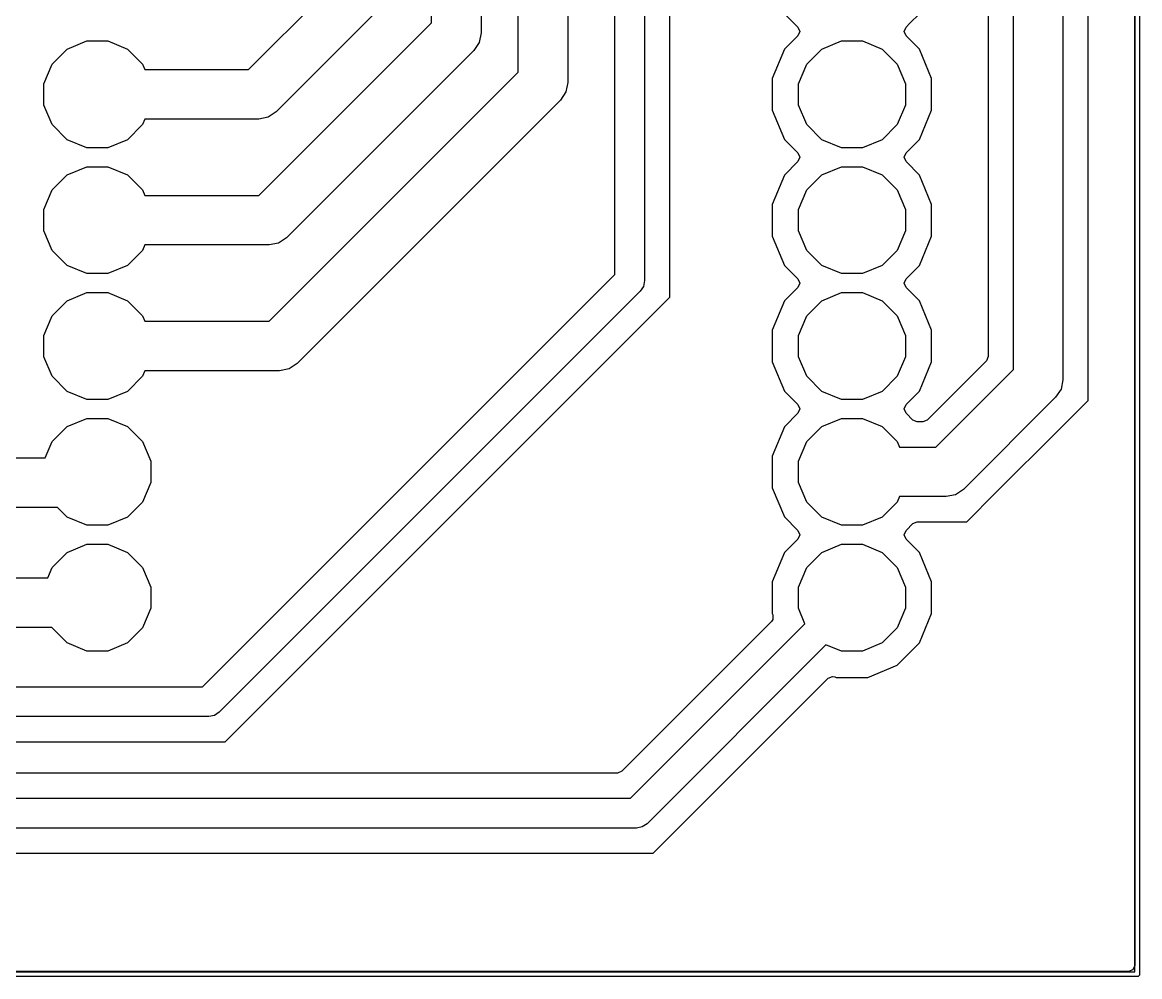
# Model space of a CAD drawing. Header units: millimetres. Extents: x 102.9 to 147, y -135 to -49.9.
# Drawn here: x 124.49 to 147.05, y -135.05 to -115.79 of the extents above; entities that cross this region are included whole.
import ezdxf

# ---------------------------------------------------------------- set-up
doc = ezdxf.new("R2010")
doc.units = ezdxf.units.MM
doc.layers.add('B.Cu', color=153, linetype='CONTINUOUS', true_color=0x4d7fc4)

msp = doc.modelspace()

# ---------------------------------------------------------------- linework, layer by layer
at = {"layer": 'B.Cu', "linetype": 'CONTINUOUS'}
for p, q in [((146.95, -134.95), (146.95, -50.05)), ((147.05, -50), (147.05, -135)), ((146.9495, -50.1745), (146.9495, -134.8255)), ((145.5, -80.5), (145.5, -123)), ((144.5, -122.792893), (144.5, -80.707106)), ((143.9915, -80.969096), (143.9915, -122.530904)), ((146.0085, -123.417735), (146.0085, -80.942401)), ((134.5, -116.792894), (134.5, -83.35)), ((135.5, -83.35), (135.5, -117)), ((133.75, -88.5), (133.75, -116)), ((132.75, -115.792893), (132.75, -88.707106)), ((136.45, -120.875736), (136.45, -93.5)), ((137.05, -93.624264), (137.05, -121)), ((137.5585, -120.665109), (137.5585, -94.297157)), ((129.052894, -116.74), (131, -114.792893)), ((131.853553, -115.353554), (129.613553, -117.593553)), ((139.87638, -115.611142), (140.147557, -115.882319)), ((142.411022, -115.80374), (142.60362, -115.611142)), ((129.262894, -119.28), (132.75, -115.792893)), ((140.147557, -115.882319), (140.183876, -115.97)), ((140.183876, -115.97), (140.147557, -116.057681)), ((142.296124, -115.97), (142.332443, -115.882319)), ((142.332443, -116.057681), (142.296124, -115.97)), ((142.332443, -115.882319), (142.411022, -115.80374)), ((125.388873, -116.325383), (125.785401, -116.161136)), ((125.785401, -116.161136), (126.214599, -116.161136)), ((126.214599, -116.161136), (126.611127, -116.325383)), ((133.71194, -116.191342), (133.603553, -116.353554)), ((133.75, -116), (133.71194, -116.191342)), ((140.147557, -116.057681), (139.876381, -116.328856)), ((140.628873, -116.325383), (141.025401, -116.161136)), ((141.025401, -116.161136), (141.454599, -116.161136)), ((141.454599, -116.161136), (141.851127, -116.325383)), ((142.60362, -116.328858), (142.332443, -116.057681)), ((125.085383, -116.628873), (125.388873, -116.325383)), ((126.611127, -116.325383), (126.914617, -116.628873)), ((133.603553, -116.353554), (129.823553, -120.133553)), ((139.87638, -116.328857), (139.6315, -116.920048)), ((139.876381, -116.328856), (139.87638, -116.328857)), ((140.325383, -116.628873), (140.628873, -116.325383)), ((141.851127, -116.325383), (142.154617, -116.628873)), ((142.8485, -116.92005), (142.60362, -116.328858)), ((124.921136, -117.025401), (125.085383, -116.628873)), ((126.914617, -116.628873), (126.960647, -116.74)), ((140.161136, -117.025401), (140.325383, -116.628873)), ((142.154617, -116.628873), (142.318864, -117.025401)), ((126.960647, -116.74), (129.052894, -116.74)), ((129.472894, -121.82), (134.5, -116.792894)), ((124.921136, -117.454599), (124.921136, -117.025401)), ((135.5, -117), (135.46194, -117.191342)), ((139.6315, -116.920048), (139.6315, -117.559951)), ((140.161136, -117.454599), (140.161136, -117.025401)), ((142.318864, -117.025401), (142.318864, -117.454599)), ((142.8485, -117.55995), (142.8485, -116.92005)), ((135.46194, -117.191342), (135.353553, -117.353553)), ((125.085383, -117.851127), (124.921136, -117.454599)), ((135.353553, -117.353553), (130.033553, -122.673553)), ((139.6315, -117.559951), (139.87638, -118.151142)), ((140.325383, -117.851127), (140.161136, -117.454599)), ((142.318864, -117.454599), (142.154617, -117.851127)), ((142.60362, -118.151142), (142.8485, -117.55995)), ((126.960647, -117.74), (126.914617, -117.851127)), ((129.26, -117.74), (126.960647, -117.74)), ((129.451342, -117.70194), (129.26, -117.74)), ((129.613553, -117.593553), (129.451342, -117.70194)), ((125.388873, -118.154617), (125.085383, -117.851127)), ((126.914617, -117.851127), (126.611127, -118.154617)), ((140.628873, -118.154617), (140.325383, -117.851127)), ((142.154617, -117.851127), (141.851127, -118.154617)), ((125.785401, -118.318864), (125.388873, -118.154617)), ((126.611127, -118.154617), (126.214599, -118.318864)), ((139.87638, -118.151142), (140.147557, -118.422319)), ((141.025401, -118.318864), (140.628873, -118.154617)), ((141.851127, -118.154617), (141.454599, -118.318864)), ((142.382262, -118.3725), (142.60362, -118.151142)), ((126.214599, -118.318864), (125.785401, -118.318864)), ((140.147557, -118.422319), (140.183876, -118.51)), ((141.454599, -118.318864), (141.025401, -118.318864)), ((142.296124, -118.51), (142.332443, -118.422319)), ((142.332443, -118.422319), (142.382262, -118.3725)), ((140.147557, -118.597681), (139.876381, -118.868856)), ((140.183876, -118.51), (140.147557, -118.597681)), ((142.332443, -118.597681), (142.296124, -118.51)), ((142.60362, -118.868858), (142.332443, -118.597681)), ((125.085383, -119.168873), (125.388873, -118.865383)), ((125.388873, -118.865383), (125.785401, -118.701136)), ((125.785401, -118.701136), (126.214599, -118.701136)), ((126.214599, -118.701136), (126.611127, -118.865383)), ((126.611127, -118.865383), (126.914617, -119.168873)), ((139.87638, -118.868857), (139.6315, -119.460048)), ((139.876381, -118.868856), (139.87638, -118.868857)), ((140.325383, -119.168873), (140.628873, -118.865383)), ((140.628873, -118.865383), (141.025401, -118.701136)), ((141.025401, -118.701136), (141.454599, -118.701136)), ((141.454599, -118.701136), (141.851127, -118.865383)), ((141.851127, -118.865383), (142.154617, -119.168873)), ((142.8485, -119.46005), (142.60362, -118.868858)), ((124.921136, -119.565401), (125.085383, -119.168873)), ((126.914617, -119.168873), (126.960647, -119.28)), ((126.960647, -119.28), (129.262894, -119.28)), ((140.161136, -119.565401), (140.325383, -119.168873)), ((142.154617, -119.168873), (142.318864, -119.565401)), ((124.921136, -119.994599), (124.921136, -119.565401)), ((139.6315, -119.460048), (139.6315, -120.099951)), ((140.161136, -119.994599), (140.161136, -119.565401)), ((142.318864, -119.565401), (142.318864, -119.994599)), ((142.8485, -120.09995), (142.8485, -119.46005)), ((125.085383, -120.391127), (124.921136, -119.994599)), ((140.325383, -120.391127), (140.161136, -119.994599)), ((142.318864, -119.994599), (142.154617, -120.391127)), ((129.661342, -120.24194), (129.47, -120.28)), ((129.823553, -120.133553), (129.661342, -120.24194)), ((139.6315, -120.099951), (139.87638, -120.691142)), ((142.60362, -120.691142), (142.8485, -120.09995)), ((125.388873, -120.694617), (125.085383, -120.391127)), ((126.914617, -120.391127), (126.611127, -120.694617)), ((126.960647, -120.28), (126.914617, -120.391127)), ((129.47, -120.28), (126.960647, -120.28)), ((140.628873, -120.694617), (140.325383, -120.391127)), ((142.154617, -120.391127), (141.851127, -120.694617)), ((125.785401, -120.858864), (125.388873, -120.694617)), ((126.611127, -120.694617), (126.214599, -120.858864)), ((137.5585, -121.334892), (137.5585, -120.665109)), ((139.87638, -120.691142), (140.147557, -120.962319)), ((141.025401, -120.858864), (140.628873, -120.694617)), ((141.851127, -120.694617), (141.454599, -120.858864)), ((142.441404, -120.853358), (142.60362, -120.691142)), ((126.214599, -120.858864), (125.785401, -120.858864)), ((128.125736, -129.2), (136.45, -120.875736)), ((141.454599, -120.858864), (141.025401, -120.858864)), ((142.332443, -120.962319), (142.441404, -120.853358)), ((137.027164, -121.114805), (136.962132, -121.212132)), ((137.05, -121), (137.027164, -121.114805)), ((140.147557, -121.137681), (139.876381, -121.408856)), ((140.147557, -120.962319), (140.183876, -121.05)), ((140.183876, -121.05), (140.147557, -121.137681)), ((142.296124, -121.05), (142.332443, -120.962319)), ((142.332443, -121.137681), (142.296124, -121.05)), ((142.60362, -121.408858), (142.332443, -121.137681)), ((125.388873, -121.405383), (125.785401, -121.241136)), ((125.785401, -121.241136), (126.214599, -121.241136)), ((126.214599, -121.241136), (126.611127, -121.405383)), ((136.962132, -121.212132), (128.462132, -129.712132)), ((129.0585, -129.834891), (137.5585, -121.334892)), ((140.628873, -121.405383), (141.025401, -121.241136)), ((141.025401, -121.241136), (141.454599, -121.241136)), ((141.454599, -121.241136), (141.851127, -121.405383)), ((125.085383, -121.708873), (125.388873, -121.405383)), ((126.611127, -121.405383), (126.914617, -121.708873)), ((139.87638, -121.408857), (139.6315, -122.000048)), ((139.876381, -121.408856), (139.87638, -121.408857)), ((140.325383, -121.708873), (140.628873, -121.405383)), ((141.851127, -121.405383), (142.154617, -121.708873)), ((142.8485, -122.00005), (142.60362, -121.408858)), ((124.921136, -122.105401), (125.085383, -121.708873)), ((126.914617, -121.708873), (126.960647, -121.82)), ((126.960647, -121.82), (129.472894, -121.82)), ((140.161136, -122.105401), (140.325383, -121.708873)), ((142.154617, -121.708873), (142.318864, -122.105401)), ((139.6315, -122.000048), (139.6315, -122.639951)), ((142.8485, -122.63995), (142.8485, -122.00005)), ((124.921136, -122.534599), (124.921136, -122.105401)), ((140.161136, -122.534599), (140.161136, -122.105401)), ((142.318864, -122.105401), (142.318864, -122.534599)), ((125.085383, -122.931127), (124.921136, -122.534599)), ((130.033553, -122.673553), (129.871342, -122.78194)), ((139.6315, -122.639951), (139.87638, -123.231142)), ((140.325383, -122.931127), (140.161136, -122.534599)), ((142.318864, -122.534599), (142.154617, -122.931127)), ((142.60362, -123.231142), (142.8485, -122.63995)), ((143.955181, -122.618585), (142.758585, -123.815181)), ((143.9915, -122.530904), (143.955181, -122.618585)), ((125.388873, -123.234617), (125.085383, -122.931127)), ((126.914617, -122.931127), (126.611127, -123.234617)), ((126.960647, -122.82), (126.914617, -122.931127)), ((129.68, -122.82), (126.960647, -122.82)), ((129.871342, -122.78194), (129.68, -122.82)), ((140.628873, -123.234617), (140.325383, -122.931127)), ((142.154617, -122.931127), (141.851127, -123.234617)), ((142.932894, -124.36), (144.5, -122.792893)), ((145.46194, -123.191342), (145.353553, -123.353554)), ((145.5, -123), (145.46194, -123.191342)), ((125.785401, -123.398864), (125.388873, -123.234617)), ((126.214599, -123.398864), (125.785401, -123.398864)), ((126.611127, -123.234617), (126.214599, -123.398864)), ((139.87638, -123.231142), (140.147557, -123.502319)), ((141.025401, -123.398864), (140.628873, -123.234617)), ((141.454599, -123.398864), (141.025401, -123.398864)), ((141.851127, -123.234617), (141.454599, -123.398864)), ((142.332443, -123.502319), (142.449943, -123.384819)), ((142.449943, -123.384819), (142.60362, -123.231142)), ((145.353553, -123.353554), (143.493553, -125.213553)), ((145.417735, -124.0085), (146.0085, -123.417735)), ((140.147557, -123.502319), (140.183876, -123.59)), ((140.183876, -123.59), (140.147557, -123.677681)), ((142.296124, -123.59), (142.332443, -123.502319)), ((142.332443, -123.677681), (142.296124, -123.59)), ((125.388873, -123.945383), (125.785401, -123.781136)), ((125.785401, -123.781136), (126.214599, -123.781136)), ((126.214599, -123.781136), (126.611127, -123.945383)), ((140.147557, -123.677681), (139.876381, -123.948856)), ((140.628873, -123.945383), (141.025401, -123.781136)), ((141.025401, -123.781136), (141.454599, -123.781136)), ((141.454599, -123.781136), (141.851127, -123.945383)), ((142.469943, -123.815181), (142.332443, -123.677681)), ((142.557624, -123.8515), (142.469943, -123.815181)), ((142.670904, -123.8515), (142.557624, -123.8515)), ((142.758585, -123.815181), (142.670904, -123.8515)), ((125.085383, -124.248873), (125.388873, -123.945383)), ((126.611127, -123.945383), (126.914617, -124.248873)), ((139.87638, -123.948857), (139.6315, -124.540048)), ((139.876381, -123.948856), (139.87638, -123.948857)), ((140.325383, -124.248873), (140.628873, -123.945383)), ((141.851127, -123.945383), (142.154617, -124.248873)), ((144.1485, -125.277734), (145.417734, -124.0085)), ((145.417734, -124.0085), (145.417735, -124.0085)), ((124.948226, -124.58), (125.085383, -124.248873)), ((126.914617, -124.248873), (127.078864, -124.645401)), ((140.161136, -124.645401), (140.325383, -124.248873)), ((142.154617, -124.248873), (142.200647, -124.36)), ((139.6315, -124.540048), (139.6315, -125.179951)), ((142.200647, -124.36), (142.932894, -124.36)), ((121.6, -124.58), (124.948226, -124.58)), ((127.078864, -124.645401), (127.078864, -125.074599)), ((140.161136, -125.074599), (140.161136, -124.645401)), ((127.078864, -125.074599), (126.914617, -125.471127)), ((139.6315, -125.179951), (139.87638, -125.771142)), ((140.325383, -125.471127), (140.161136, -125.074599)), ((143.493553, -125.213553), (143.331342, -125.32194)), ((142.200647, -125.36), (142.154617, -125.471127)), ((143.14, -125.36), (142.200647, -125.36)), ((143.331342, -125.32194), (143.14, -125.36)), ((143.557735, -125.8685), (144.1485, -125.277735)), ((144.1485, -125.277735), (144.1485, -125.277734)), ((125.194256, -125.58), (121.6, -125.58)), ((125.388873, -125.774617), (125.194256, -125.58)), ((126.914617, -125.471127), (126.611127, -125.774617)), ((140.628873, -125.774617), (140.325383, -125.471127)), ((142.154617, -125.471127), (141.851127, -125.774617)), ((125.785401, -125.938864), (125.388873, -125.774617)), ((126.611127, -125.774617), (126.214599, -125.938864)), ((139.87638, -125.771142), (140.147557, -126.042319)), ((141.025401, -125.938864), (140.628873, -125.774617)), ((141.851127, -125.774617), (141.454599, -125.938864)), ((142.332443, -126.042319), (142.469943, -125.904819)), ((142.469943, -125.904819), (142.557624, -125.8685)), ((142.557624, -125.8685), (143.557735, -125.8685)), ((126.214599, -125.938864), (125.785401, -125.938864)), ((140.147557, -126.042319), (140.183876, -126.13)), ((140.183876, -126.13), (140.147557, -126.217681)), ((141.454599, -125.938864), (141.025401, -125.938864)), ((142.296124, -126.13), (142.332443, -126.042319)), ((142.332443, -126.217681), (142.296124, -126.13)), ((125.388873, -126.485383), (125.785401, -126.321136)), ((125.785401, -126.321136), (126.214599, -126.321136)), ((126.214599, -126.321136), (126.611127, -126.485383)), ((140.147557, -126.217681), (139.876381, -126.488856)), ((140.628873, -126.485383), (141.025401, -126.321136)), ((141.025401, -126.321136), (141.454599, -126.321136)), ((141.454599, -126.321136), (141.851127, -126.485383)), ((142.60362, -126.488858), (142.332443, -126.217681)), ((125.085383, -126.788873), (125.388873, -126.485383)), ((126.611127, -126.485383), (126.914617, -126.788873)), ((139.87638, -126.488857), (139.6315, -127.080048)), ((139.876381, -126.488856), (139.87638, -126.488857)), ((140.325383, -126.788873), (140.628873, -126.485383)), ((141.851127, -126.485383), (142.154617, -126.788873)), ((142.8485, -127.08005), (142.60362, -126.488858)), ((124.997931, -127), (125.085383, -126.788873)), ((126.914617, -126.788873), (127.078864, -127.185401)), ((140.161136, -127.185401), (140.325383, -126.788873)), ((142.154617, -126.788873), (142.318864, -127.185401)), ((117.707107, -127), (124.997931, -127)), ((127.078864, -127.185401), (127.078864, -127.614599)), ((139.6315, -127.080048), (139.6315, -127.71995)), ((140.161136, -127.614599), (140.161136, -127.185401)), ((142.318864, -127.185401), (142.318864, -127.614599)), ((142.8485, -127.71995), (142.8485, -127.08005)), ((127.078864, -127.614599), (126.914617, -128.011127)), ((140.290009, -127.925726), (140.161136, -127.614599)), ((142.318864, -127.614599), (142.154617, -128.011127)), ((139.615428, -127.881179), (136.591428, -130.905181)), ((136.765736, -131.45), (140.290009, -127.925726)), ((139.642308, -127.840952), (139.615428, -127.881179)), ((139.6315, -127.71995), (139.642309, -127.746046)), ((139.642309, -127.746046), (139.642308, -127.840952)), ((142.60362, -128.311142), (142.8485, -127.71995)), ((125.080774, -128), (117.5, -128)), ((125.085383, -128.011127), (125.080774, -128)), ((125.388873, -128.314617), (125.085383, -128.011127)), ((126.914617, -128.011127), (126.611127, -128.314617)), ((142.154617, -128.011127), (141.851127, -128.314617)), ((125.785401, -128.478864), (125.388873, -128.314617)), ((126.611127, -128.314617), (126.214599, -128.478864)), ((140.714273, -128.34999), (137.102132, -131.962132)), ((141.025401, -128.478864), (140.714273, -128.34999)), ((141.851127, -128.314617), (141.454599, -128.478864)), ((142.151142, -128.76362), (142.60362, -128.311142)), ((126.214599, -128.478864), (125.785401, -128.478864)), ((141.454599, -128.478864), (141.025401, -128.478864)), ((141.55995, -129.0085), (142.151142, -128.76362)), ((137.6985, -132.084891), (140.75882, -129.024569)), ((140.75882, -129.024569), (140.8465, -128.988251)), ((140.8465, -128.988251), (140.893955, -128.997691)), ((140.893955, -128.997691), (140.920047, -129.008499)), ((140.920047, -129.008499), (140.920048, -129.008499)), ((140.920048, -129.008499), (140.92005, -129.0085)), ((140.92005, -129.0085), (140.920051, -129.0085)), ((140.920051, -129.0085), (141.559948, -129.0085)), ((141.559948, -129.0085), (141.55995, -129.0085)), ((116.999264, -129.2), (128.125736, -129.2)), ((128.462132, -129.712132), (128.364805, -129.777164)), ((128.25, -129.8), (116.875, -129.8)), ((128.364805, -129.777164), (128.25, -129.8)), ((128.584892, -130.3085), (129.0585, -129.834892)), ((129.0585, -129.834892), (129.0585, -129.834891)), ((116.540108, -130.3085), (128.584892, -130.3085)), ((136.503747, -130.9415), (115.011254, -130.9415)), ((136.591428, -130.905181), (136.503747, -130.9415)), ((114.749264, -131.45), (136.765736, -131.45)), ((137.102132, -131.962132), (137.004805, -132.027164)), ((136.89, -132.05), (114.625, -132.05)), ((137.004805, -132.027164), (136.89, -132.05)), ((137.224892, -132.5585), (137.6985, -132.084892)), ((137.6985, -132.084892), (137.6985, -132.084891)), ((114.984559, -132.5585), (137.224892, -132.5585)), ((146.913181, -134.913181), (146.8255, -134.9495)), ((146.9495, -134.8255), (146.913181, -134.913181)), ((147, -135.05), (103, -135.05)), ((103.05, -134.95), (146.95, -134.95)), ((146.8255, -134.9495), (103.1745, -134.9495)), ((147.019134, -135.046194), (147, -135.05)), ((147.046194, -135.019134), (147.019134, -135.046194)), ((147.05, -135), (147.046194, -135.019134))]:
    msp.add_line(p, q, dxfattribs=at)

doc.saveas('drawing.dxf')
